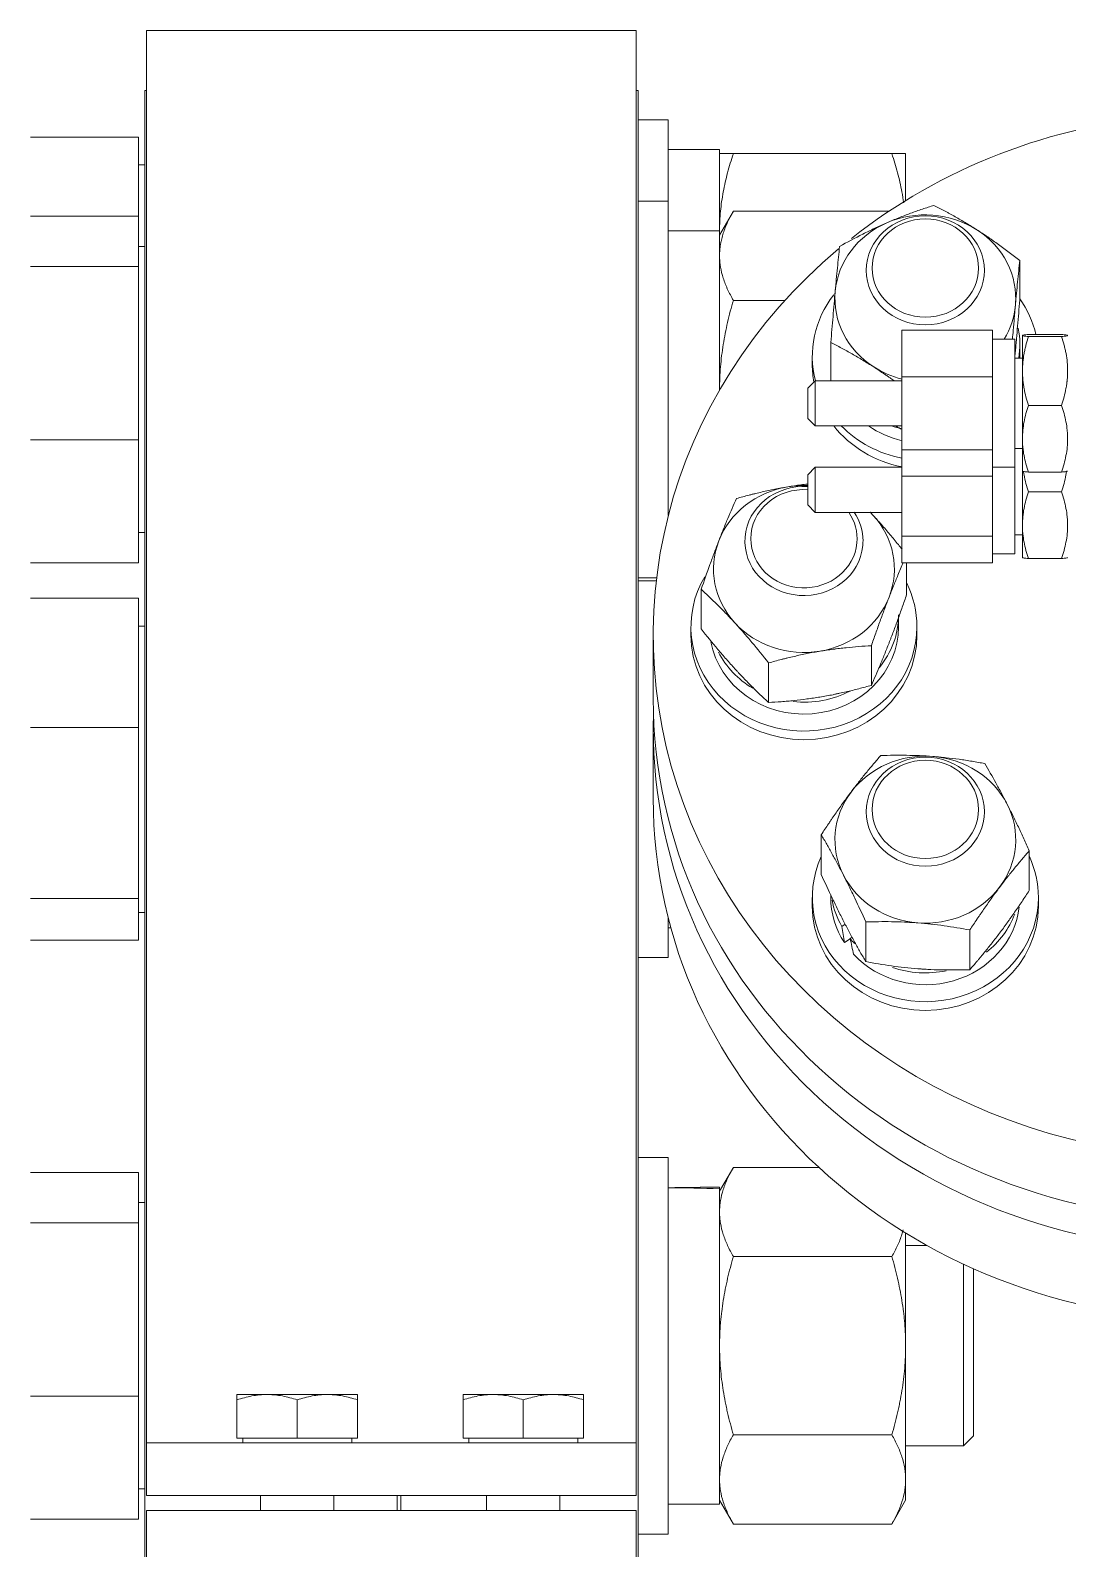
# Model space of a CAD drawing. Header units: millimetres. Extents: x 0 to 2970, y 0 to 2245.
# Drawn here: x 561.1 to 698.7, y 1632.1 to 1833.7 of the extents above; entities that cross this region are included whole.
import ezdxf

# ---------------------------------------------------------------- set-up
doc = ezdxf.new("R2010")
doc.units = ezdxf.units.MM
doc.layers.add('1', color=7, linetype='Continuous', true_color=0xffffff)

msp = doc.modelspace()

# ---------------------------------------------------------------- linework, layer by layer
at = {"layer": '1', "color": 7, "linetype": 'Continuous', "lineweight": 18}
for p, q in [((641.48, 1833.66), (576.48, 1833.66)), ((576.48, 1655.28), (576.48, 1833.66)), ((641.48, 1655.28), (641.48, 1833.66)), ((576.48, 1825.66), (576.23, 1825.66)), ((576.23, 1825.66), (576.23, 1464.93)), ((641.73, 1825.66), (641.48, 1825.66)), ((641.73, 1825.66), (641.73, 1464.93)), ((645.73, 1821.79), (641.73, 1821.79)), ((645.73, 1821.79), (645.73, 1810.98)), ((561.06, 1819.49), (575.43, 1819.49)), ((575.43, 1819.49), (575.43, 1808.99)), ((652.53, 1817.84), (645.73, 1817.84)), ((652.53, 1817.84), (652.53, 1807.04)), ((675.4, 1817.29), (654.36, 1817.29)), ((677.23, 1811.06), (677.23, 1817.29)), ((576.23, 1815.79), (575.43, 1815.79)), ((645.73, 1810.98), (641.73, 1810.98)), ((645.73, 1810.98), (645.73, 1773.48)), ((561.06, 1808.99), (575.43, 1808.99)), ((575.43, 1808.99), (575.43, 1802.29)), ((654.36, 1809.65), (652.53, 1806.48)), ((675.01, 1809.65), (654.36, 1809.65)), ((652.53, 1807.03), (645.73, 1807.03)), ((652.53, 1807.03), (652.53, 1785.91)), ((576.23, 1804.98), (575.43, 1804.98)), ((561.06, 1802.29), (575.43, 1802.29)), ((575.43, 1802.29), (575.43, 1779.28)), ((692.37, 1803.12), (692.37, 1797.86)), ((661.21, 1797.81), (654.36, 1797.81)), ((667.29, 1791.99), (667.29, 1790.42)), ((667.3, 1792.21), (667.3, 1787.15)), ((676.74, 1793.84), (676.74, 1787.67)), ((688.74, 1793.84), (676.74, 1793.84)), ((688.74, 1793.84), (688.74, 1790.76)), ((691.74, 1792.65), (688.74, 1792.65)), ((691.74, 1792.65), (691.74, 1775.65)), ((692.39, 1790.42), (692.39, 1791.99)), ((692.73, 1793.15), (692.73, 1788.44)), ((693.53, 1793.29), (697.92, 1793.29)), ((693.53, 1793.01), (697.92, 1793.01)), ((664.84, 1790.42), (664.84, 1789.28)), ((688.74, 1790.76), (688.74, 1787.67)), ((692.73, 1790.15), (691.74, 1790.15)), ((692.73, 1788.44), (692.73, 1779.44)), ((665.24, 1787.15), (664.24, 1786.15)), ((664.24, 1786.15), (664.24, 1783.66)), ((676.74, 1787.15), (665.24, 1787.15)), ((665.24, 1787.15), (665.24, 1783.41)), ((676.74, 1787.67), (676.74, 1777.97)), ((688.74, 1787.67), (676.74, 1787.67)), ((688.74, 1787.67), (688.74, 1782.82)), ((693.53, 1783.87), (697.92, 1783.87)), ((664.24, 1783.66), (664.24, 1782.15)), ((664.24, 1782.15), (665.24, 1781.15)), ((665.24, 1783.41), (665.24, 1781.15)), ((688.74, 1782.82), (688.74, 1777.97)), ((665.24, 1781.15), (676.74, 1781.15)), ((561.06, 1779.28), (575.43, 1779.28)), ((575.43, 1779.28), (575.43, 1762.97)), ((676.74, 1777.97), (676.74, 1774.46)), ((688.74, 1777.97), (676.74, 1777.97)), ((688.74, 1777.97), (688.74, 1776.21)), ((691.74, 1778.15), (692.73, 1778.15)), ((692.73, 1779.44), (692.73, 1775.15)), ((688.74, 1776.21), (688.74, 1774.46)), ((665.24, 1775.67), (664.24, 1774.67)), ((664.24, 1774.67), (664.24, 1772.18)), ((676.74, 1775.67), (665.24, 1775.67)), ((665.24, 1775.67), (665.24, 1771.93)), ((676.74, 1774.46), (676.74, 1766.49)), ((688.74, 1774.46), (676.74, 1774.46)), ((688.74, 1775.65), (691.74, 1775.65)), ((688.74, 1774.46), (688.74, 1771.34)), ((691.74, 1775.65), (691.74, 1764.17)), ((692.73, 1775.21), (692.73, 1767.96)), ((693.53, 1775.01), (697.92, 1775.01)), ((645.73, 1773.48), (645.73, 1769.24)), ((664.24, 1772.18), (664.24, 1770.67)), ((665.24, 1771.93), (665.24, 1769.67)), ((693.53, 1772.39), (697.92, 1772.39)), ((664.24, 1770.67), (665.24, 1769.67)), ((688.74, 1771.34), (688.74, 1766.49)), ((665.24, 1769.67), (676.74, 1769.67)), ((692.73, 1767.96), (692.73, 1763.67)), ((575.43, 1766.98), (576.23, 1766.98)), ((676.74, 1766.49), (676.74, 1762.98)), ((688.74, 1766.49), (676.74, 1766.49)), ((688.74, 1766.49), (688.74, 1764.73)), ((691.74, 1766.67), (692.73, 1766.67)), ((688.74, 1764.73), (688.74, 1762.98)), ((688.74, 1764.17), (691.74, 1764.17)), ((561.06, 1762.97), (575.43, 1762.97)), ((688.74, 1762.98), (676.74, 1762.98)), ((677.36, 1762.98), (677.36, 1758.75)), ((693.53, 1763.53), (697.92, 1763.53)), ((641.73, 1760.98), (644.18, 1760.98)), ((644.13, 1760.56), (641.73, 1760.56)), ((561.06, 1758.26), (575.43, 1758.26)), ((575.43, 1758.26), (575.43, 1741.11)), ((650.09, 1759.46), (650.09, 1754.2)), ((676.28, 1754.49), (676.28, 1755.67)), ((576.23, 1754.56), (575.43, 1754.56)), ((648.73, 1754.49), (648.73, 1753.35)), ((678.73, 1753.35), (678.73, 1754.49)), ((643.73, 1753.35), (643.73, 1744.93)), ((672.68, 1751.96), (672.68, 1746.7)), ((659.04, 1749.69), (659.04, 1744.43)), ((561.06, 1741.11), (575.43, 1741.11)), ((575.43, 1741.11), (575.43, 1718.41)), ((643.73, 1740.91), (643.73, 1731.72)), ((666.03, 1726.87), (666.03, 1721.61)), ((693.64, 1724.74), (693.64, 1719.48)), ((561.06, 1718.41), (575.43, 1718.41)), ((575.43, 1718.41), (575.43, 1712.86)), ((664.84, 1718.56), (664.84, 1717.41)), ((667.29, 1718.88), (667.29, 1718.56)), ((694.84, 1717.41), (694.84, 1718.56)), ((575.43, 1716.56), (576.23, 1716.56)), ((645.73, 1715.83), (645.73, 1713.91)), ((671.94, 1715.29), (671.94, 1710.03)), ((645.73, 1714.51), (646.08, 1714.51)), ((645.73, 1713.91), (645.73, 1710.56)), ((668.74, 1714.71), (669.19, 1715.01)), ((670.12, 1713.26), (669.87, 1713.09)), ((685.74, 1714.23), (685.74, 1708.96)), ((561.06, 1712.86), (575.43, 1712.86)), ((669.87, 1713.07), (669.1, 1712.56)), ((641.73, 1710.56), (645.73, 1710.56)), ((645.73, 1684.04), (641.73, 1684.04)), ((645.73, 1634.04), (645.73, 1684.04)), ((561.06, 1682.05), (575.43, 1682.05)), ((575.43, 1682.05), (575.43, 1675.36)), ((654.36, 1682.71), (652.53, 1679.54)), ((665.71, 1682.71), (654.36, 1682.71)), ((652.53, 1637.99), (652.53, 1680.09)), ((576.23, 1678.04), (575.43, 1678.04)), ((561.06, 1675.36), (575.43, 1675.36)), ((575.43, 1675.36), (575.43, 1652.34)), ((677.23, 1659.04), (677.23, 1674.01)), ((680.1, 1672.33), (677.23, 1672.33)), ((675.4, 1670.88), (654.36, 1670.88)), ((684.9, 1669.88), (684.9, 1645.75)), ((686.23, 1647.08), (686.23, 1669.28)), ((677.23, 1641.29), (677.23, 1659.04)), ((576.48, 1646.16), (576.48, 1655.28)), ((641.48, 1655.28), (641.48, 1646.16)), ((561.06, 1652.34), (575.43, 1652.34)), ((575.43, 1652.34), (575.43, 1636.03)), ((588.48, 1652.56), (592.48, 1652.56)), ((588.48, 1651.84), (588.48, 1646.76)), ((600.48, 1652.56), (592.48, 1652.56)), ((596.48, 1651.84), (596.48, 1646.76)), ((604.48, 1652.56), (600.48, 1652.56)), ((604.48, 1651.84), (604.48, 1646.76)), ((618.48, 1652.56), (622.48, 1652.56)), ((618.48, 1651.84), (618.48, 1646.76)), ((630.48, 1652.56), (622.48, 1652.56)), ((626.48, 1651.84), (626.48, 1646.76)), ((634.48, 1652.56), (630.48, 1652.56)), ((634.48, 1651.84), (634.48, 1646.76)), ((596.48, 1646.76), (588.48, 1646.76)), ((589.24, 1646.76), (589.24, 1646.16)), ((604.48, 1646.76), (596.48, 1646.76)), ((603.71, 1646.16), (603.71, 1646.76)), ((626.48, 1646.76), (618.48, 1646.76)), ((619.24, 1646.76), (619.24, 1646.16)), ((634.48, 1646.76), (626.48, 1646.76)), ((633.71, 1646.16), (633.71, 1646.76)), ((675.4, 1647.21), (654.36, 1647.21)), ((684.9, 1645.75), (686.23, 1647.08)), ((576.48, 1639.16), (576.48, 1646.16)), ((576.48, 1646.16), (641.48, 1646.16)), ((641.48, 1639.16), (641.48, 1646.16)), ((677.23, 1645.75), (684.9, 1645.75)), ((677.23, 1638.54), (677.23, 1641.29)), ((575.43, 1640.04), (576.23, 1640.04)), ((576.48, 1639.16), (641.48, 1639.16)), ((591.61, 1639.16), (591.61, 1637.16)), ((601.34, 1637.16), (601.34, 1639.16)), ((609.73, 1639.17), (609.73, 1637.16)), ((610.23, 1639.17), (610.23, 1637.16)), ((621.61, 1639.16), (621.61, 1637.16)), ((631.34, 1637.16), (631.34, 1639.16)), ((576.48, 1630.16), (576.48, 1637.16)), ((576.48, 1637.16), (641.48, 1637.16)), ((641.48, 1630.16), (641.48, 1637.16)), ((645.73, 1637.99), (652.53, 1637.99)), ((652.53, 1638.54), (654.36, 1635.37)), ((675.4, 1635.37), (677.23, 1638.54)), ((561.06, 1636.03), (575.43, 1636.03)), ((675.4, 1635.37), (654.36, 1635.37)), ((641.73, 1634.04), (645.73, 1634.04))]:
    msp.add_line(p, q, dxfattribs=at)
for centre, major_axis, ratio, start_param, end_param in [((718.73, 1753.35), (75, 0), 0.92388, 1.66043, 2.277556), ((679.84, 1798.08), (12, 0), 0.92388, 2.011206, 3.058404), ((679.84, 1798.08), (12, 0), 0.92388, 0.964009, 2.011206), ((679.84, 1798.08), (12, 0), 0.92388, 6.199996, 7.247194), ((718.73, 1753.35), (75, 0), 0.92388, 2.307991, 4.712389), ((679.84, 1790.42), (15, 0), 0.92388, 2.515813, 3.380046), ((679.84, 1798.08), (12, 0), 0.92388, 3.058404, 4.105601), ((679.84, 1790.42), (15, 0), 0.92388, 0.208117, 0.58069), ((679.84, 1798.08), (12, 0), 0.92388, 5.771725, 6.199996), ((679.84, 1791.99), (12.55, 0), 0.92388, 6.123604, 6.466243), ((679.84, 1791.99), (12.55, 0), 0.92388, 3.141639, 3.191817), ((679.84, 1790.42), (12.55, 0), 0.92388, 3.141648, 3.191828), ((679.84, 1790.42), (12.55, 0), 0.92388, 6.259663, 6.283176), ((679.84, 1789.28), (15, 0), 0.92388, 3.141677, 3.309949), ((679.84, 1798.08), (12, 0), 0.92388, 4.105601, 4.451798), ((679.84, 1789.28), (15, 0), 0.92388, 3.767934, 4.504736), ((679.84, 1790.42), (15, 0), 0.92388, 3.874552, 4.504736), ((679.84, 1790.42), (12.55, 0), 0.92388, 4.068489, 4.463522), ((679.84, 1791.99), (12.55, 0), 0.92388, 4.350004, 4.463548), ((663.73, 1762.15), (12, 0), 0.92388, 1.749407, 2.796604), ((663.73, 1765.87), (7.84, 0), 0.92388, 1.504807, 6.19766), ((663.73, 1766.17), (-7.06, 0), 0.92388, 4.639037, 6.283185), ((663.73, 1762.15), (12, 0), 0.92388, 1.527663, 1.749407), ((663.73, 1766.17), (-7.06, 0), 0.92388, 3.056067, 3.709322), ((663.73, 1765.87), (7.84, 0), 0.92388, 0, 0.553199), ((663.73, 1762.15), (12, 0), 0.92388, 0.702209, 0.745913), ((663.73, 1762.15), (12, 0), 0.92388, 5.938197, 6.985395), ((663.73, 1762.15), (12, 0), 0.92388, 2.796604, 3.843802), ((663.73, 1766.17), (-7.06, 0), 0.92388, 0, 3.056067), ((663.73, 1765.87), (7.84, 0), 0.92388, 6.19766, 6.283185), ((663.73, 1754.49), (15, 0), 0.92388, 2.641673, 6.283185), ((663.73, 1754.49), (15, 0), 0.92388, 0, 0.429698), ((663.73, 1762.15), (12, 0), 0.92388, 4.890999, 5.938197), ((663.73, 1756.06), (12.55, 0), 0.92388, 5.632396, 6.283172), ((663.73, 1754.49), (12.55, 0), 0.92388, 3.313996, 6.283097), ((663.73, 1762.15), (12, 0), 0.92388, 3.843802, 4.890999), ((663.73, 1753.35), (15, 0), 0.92388, 3.141677, 6.283172), ((663.73, 1756.06), (12.55, 0), 0.92388, 3.58306, 4.140172), ((663.73, 1756.06), (12.55, 0), 0.92388, 4.598649, 5.224192), ((718.73, 1744.93), (75, 0), 0.92388, 3.141593, 4.712389), ((718.73, 1740.91), (75, 0), 0.92388, 3.112631, 4.712389), ((718.73, 1740.91), (-75, 0), 0.92388, 6.254224, 7.853982), ((679.84, 1726.22), (12, 0), 0.92388, 1.487607, 2.534805), ((679.84, 1726.22), (12, 0), 0.92388, 0.44041, 1.487607), ((718.73, 1731.72), (75, 0), 0.92388, 3.141593, 4.712389), ((718.73, 1731.72), (75, 0), 0.92388, 3.141593, 4.712389), ((679.84, 1726.22), (12, 0), 0.92388, 2.534805, 3.582003), ((679.84, 1726.22), (12, 0), 0.92388, 5.676398, 6.723595), ((679.84, 1718.56), (15, 0), 0.92388, 2.740339, 6.283185), ((679.84, 1718.56), (15, 0), 0.92388, 0, 0.401227), ((679.84, 1726.22), (12, 0), 0.92388, 3.582003, 4.6292), ((679.84, 1726.22), (12, 0), 0.92388, 4.6292, 5.676398), ((679.84, 1717.41), (15, 0), 0.92388, 3.141677, 6.283172), ((679.84, 1718.56), (12.55, 0), 0.92388, 3.141551, 3.685975), ((679.84, 1720.13), (12.55, 0), 0.92388, 3.309063, 3.627999), ((679.84, 1718.56), (12.55, 0), 0.92388, 3.852032, 6.175012), ((679.84, 1720.13), (12.55, 0), 0.92388, 5.414344, 5.950907), ((679.84, 1716.3), (-5.92, 37.21), 0.297448, 1.566288, 1.624264), ((679.84, 1720.13), (12.55, 0), 0.92388, 3.794335, 3.866304), ((679.84, 1720.82), (-5.92, 37.21), 0.297448, 1.732624, 1.790321), ((679.84, 1720.13), (12.55, 0), 0.92388, 4.357467, 4.934649), ((655.52, 1659.04), (119.38, 0), 0.176327, 1.595844, 1.652894), ((635.94, 1659.04), (119.38, 0), 0.176327, 1.431378, 1.488698)]:
    msp.add_ellipse(centre, major_axis=major_axis, ratio=ratio, start_param=start_param, end_param=end_param, dxfattribs=at)
for centre, major_axis in [((679.84, 1801.8), (7.84, 0)), ((679.84, 1802.1), (-7.06, 0)), ((679.84, 1729.93), (7.84, 0)), ((679.84, 1730.23), (-7.06, 0))]:
    msp.add_ellipse(centre, major_axis=major_axis, ratio=0.92388, dxfattribs=at)
for points, knots in [([(652.53, 1817.29), (652.53, 1817.29), (652.54, 1817.29), (652.58, 1817.29), (652.61, 1817.29), (652.74, 1817.29), (652.86, 1817.29), (653.1, 1817.29), (653.23, 1817.29), (653.41, 1817.29), (653.49, 1817.29), (653.54, 1817.29), (653.57, 1817.29), (653.83, 1817.29), (654.08, 1817.29), (654.36, 1817.29)], [0, 0, 0, 0, 0.125, 0.125, 0.25, 0.25, 0.5, 0.5, 0.625, 0.6875, 0.71875, 0.71875, 0.75, 0.75, 1, 1, 1, 1]), ([(654.36, 1817.29), (654.08, 1816.45), (653.82, 1815.61), (653.37, 1813.92), (653.18, 1813.07), (652.86, 1811.36), (652.74, 1810.51), (652.61, 1809.21), (652.58, 1808.78), (652.54, 1807.91), (652.53, 1807.48), (652.53, 1807.04)], [0, 0, 0, 0, 0.25, 0.25, 0.5, 0.5, 0.75, 0.75, 0.875, 0.875, 1, 1, 1, 1]), ([(675.4, 1817.29), (675.67, 1817.29), (675.93, 1817.29), (676.18, 1817.29), (676.21, 1817.29), (676.27, 1817.29), (676.35, 1817.29), (676.52, 1817.29), (676.66, 1817.29), (676.9, 1817.29), (677.02, 1817.29), (677.14, 1817.29), (677.17, 1817.29), (677.22, 1817.29), (677.23, 1817.29), (677.23, 1817.29)], [0, 0, 0, 0, 0.250115, 0.250115, 0.281379, 0.281379, 0.312644, 0.375172, 0.50023, 0.50023, 0.750345, 0.750345, 0.875402, 0.875402, 1, 1, 1, 1]), ([(676.97, 1810.75), (676.9, 1811.24), (676.82, 1811.73), (676.57, 1813.08), (676.38, 1813.92), (675.93, 1815.61), (675.68, 1816.45), (675.4, 1817.29)], [0, 0, 0, 0, 0.22315, 0.22315, 0.611575, 0.611575, 1, 1, 1, 1]), ([(674.72, 1808.11), (674.85, 1808.16), (674.99, 1808.22), (675.19, 1808.31), (675.25, 1808.34), (675.39, 1808.39), (675.72, 1808.53), (676.05, 1808.67), (676.84, 1808.98), (677.37, 1809.18), (678.41, 1809.57), (678.93, 1809.75), (679.96, 1810.1), (680.48, 1810.26), (680.99, 1810.42)], [0, 0, 0, 0, 0.0625, 0.0625, 0.09375, 0.09375, 0.125, 0.25, 0.25, 0.5, 0.5, 0.75, 0.75, 1, 1, 1, 1]), ([(680.99, 1810.42), (681.45, 1810.19), (681.92, 1809.95), (682.51, 1809.63), (682.63, 1809.57), (682.86, 1809.44), (683.22, 1809.25), (683.57, 1809.05), (684.29, 1808.65), (684.76, 1808.37), (685.72, 1807.79), (686.2, 1807.49), (686.68, 1807.19)], [0, 0, 0, 0, 0.25, 0.25, 0.3125, 0.3125, 0.375, 0.5, 0.5, 0.75, 0.75, 1, 1, 1, 1]), ([(652.53, 1803.73), (652.53, 1803.98), (652.55, 1804.48), (652.61, 1804.99), (652.66, 1805.3), (652.68, 1805.36), (652.7, 1805.49), (652.74, 1805.68), (652.84, 1806.12), (652.94, 1806.49), (653.19, 1807.23), (653.38, 1807.72), (653.83, 1808.69), (654.08, 1809.17), (654.36, 1809.65)], [0, 0, 0, 0, 0.125, 0.25, 0.25, 0.28125, 0.28125, 0.3125, 0.375, 0.5, 0.5, 0.75, 0.75, 1, 1, 1, 1]), ([(668.45, 1804.97), (669.48, 1805.54), (670.51, 1806.09), (672.08, 1806.88), (672.6, 1807.14), (673.66, 1807.63), (674.19, 1807.87), (674.72, 1808.11)], [0, 0, 0, 0, 0.5, 0.5, 0.75, 0.75, 1, 1, 1, 1]), ([(686.68, 1807.19), (687.16, 1806.88), (687.64, 1806.56), (688.19, 1806.19), (688.25, 1806.15), (688.37, 1806.06), (688.55, 1805.94), (688.97, 1805.65), (689.33, 1805.39), (690.04, 1804.88), (690.51, 1804.53), (691.45, 1803.84), (691.91, 1803.48), (692.37, 1803.12)], [0, 0, 0, 0, 0.25, 0.25, 0.28125, 0.28125, 0.3125, 0.375, 0.5, 0.5, 0.75, 0.75, 1, 1, 1, 1]), ([(667.88, 1799), (667.89, 1799.13), (667.9, 1799.27), (667.92, 1799.47), (667.93, 1799.54), (667.94, 1799.67), (667.97, 1800.01), (668, 1800.33), (668.07, 1801.11), (668.12, 1801.62), (668.22, 1802.61), (668.26, 1803.09), (668.36, 1804.04), (668.41, 1804.51), (668.45, 1804.97)], [0, 0, 0, 0, 0.0625, 0.0625, 0.09375, 0.09375, 0.125, 0.25, 0.25, 0.5, 0.5, 0.75, 0.75, 1, 1, 1, 1]), ([(652.53, 1803.73), (652.53, 1803.48), (652.54, 1803.23), (652.58, 1802.73), (652.61, 1802.49), (652.74, 1801.74), (652.86, 1801.24), (653.1, 1800.5), (653.23, 1800.13), (653.41, 1799.7), (653.49, 1799.52), (653.54, 1799.4), (653.57, 1799.33), (653.83, 1798.78), (654.08, 1798.3), (654.36, 1797.81)], [0, 0, 0, 0, 0.125, 0.125, 0.25, 0.25, 0.5, 0.5, 0.625, 0.6875, 0.71875, 0.71875, 0.75, 0.75, 1, 1, 1, 1]), ([(692.37, 1803.12), (692.28, 1802.21), (692.18, 1801.26), (692.04, 1799.77), (691.99, 1799.27), (691.89, 1798.23), (691.84, 1797.7), (691.79, 1797.16)], [0, 0, 0, 0, 0.5, 0.5, 0.75, 0.75, 1, 1, 1, 1]), ([(667.3, 1792.21), (667.4, 1793.38), (667.49, 1794.53), (667.64, 1796.23), (667.68, 1796.79), (667.78, 1797.91), (667.83, 1798.46), (667.88, 1799)], [0, 0, 0, 0, 0.5, 0.5, 0.75, 0.75, 1, 1, 1, 1]), ([(654.36, 1797.81), (654.08, 1796.85), (653.82, 1795.87), (653.37, 1793.92), (653.18, 1792.94), (652.86, 1790.97), (652.74, 1789.98), (652.61, 1788.49), (652.58, 1787.99), (652.54, 1786.99), (652.53, 1786.48), (652.53, 1785.98)], [0, 0, 0, 0, 0.25, 0.25, 0.5, 0.5, 0.75, 0.75, 0.875, 0.875, 1, 1, 1, 1]), ([(691.79, 1797.16), (691.78, 1797.02), (691.77, 1796.88), (691.75, 1796.68), (691.75, 1796.61), (691.73, 1796.47), (691.7, 1796.13), (691.67, 1795.78), (691.6, 1794.95), (691.55, 1794.39), (691.47, 1793.43), (691.44, 1793.05), (691.41, 1792.66)], [0, 0, 0, 0, 0.093323, 0.093323, 0.139984, 0.139984, 0.186646, 0.373291, 0.373291, 0.746582, 0.746582, 1, 1, 1, 1]), ([(691.79, 1791.07), (691.81, 1791.21), (691.82, 1791.34), (691.84, 1791.55), (691.84, 1791.62), (691.86, 1791.75), (691.89, 1792.1), (691.92, 1792.44), (691.99, 1793.28), (692.04, 1793.84), (692.13, 1794.98), (692.18, 1795.55), (692.28, 1796.7), (692.32, 1797.28), (692.37, 1797.86)], [0, 0, 0, 0, 0.0625, 0.0625, 0.09375, 0.09375, 0.125, 0.25, 0.25, 0.5, 0.5, 0.75, 0.75, 1, 1, 1, 1]), ([(672.99, 1788.97), (672.51, 1789.28), (672.03, 1789.58), (671.08, 1790.15), (670.6, 1790.43), (669.89, 1790.83), (669.53, 1791.03), (669.18, 1791.23), (668.94, 1791.35), (668.82, 1791.42), (668.23, 1791.73), (667.77, 1791.98), (667.3, 1792.21)], [0, 0, 0, 0, 0.25, 0.25, 0.5, 0.5, 0.625, 0.6875, 0.6875, 0.75, 0.75, 1, 1, 1, 1]), ([(693.53, 1793.29), (693.29, 1793.27), (693.08, 1793.24), (692.87, 1793.21), (692.82, 1793.2), (692.75, 1793.17), (692.73, 1793.16), (692.73, 1793.15)], [0, 0, 0, 0, 0.5, 0.5, 0.75, 0.75, 1, 1, 1, 1]), ([(692.73, 1793.15), (692.73, 1793.15), (692.73, 1793.14), (692.73, 1793.14), (692.73, 1793.14), (692.74, 1793.13), (692.75, 1793.13), (692.76, 1793.12), (692.82, 1793.1), (692.87, 1793.09), (693.08, 1793.05), (693.29, 1793.03), (693.53, 1793.01)], [0, 0, 0, 0, 0.0625, 0.0625, 0.09375, 0.09375, 0.125, 0.25, 0.25, 0.5, 0.5, 1, 1, 1, 1]), ([(693.53, 1793.01), (693.41, 1792.64), (693.3, 1792.26), (693.17, 1791.79), (693.15, 1791.69), (693.1, 1791.5), (693.04, 1791.22), (692.98, 1790.93), (692.87, 1790.36), (692.82, 1789.98), (692.75, 1789.21), (692.73, 1788.83), (692.73, 1788.44)], [0, 0, 0, 0, 0.25, 0.25, 0.3125, 0.3125, 0.375, 0.5, 0.5, 0.75, 0.75, 1, 1, 1, 1]), ([(698.73, 1793.15), (698.73, 1793.15), (698.73, 1793.15), (698.72, 1793.16), (698.72, 1793.16), (698.72, 1793.16), (698.71, 1793.17), (698.69, 1793.18), (698.63, 1793.2), (698.58, 1793.21), (698.37, 1793.24), (698.17, 1793.27), (697.92, 1793.29)], [0, 0, 0, 0, 0.0625, 0.0625, 0.09375, 0.09375, 0.125, 0.25, 0.25, 0.5, 0.5, 1, 1, 1, 1]), ([(697.92, 1793.01), (698.17, 1793.03), (698.37, 1793.05), (698.58, 1793.09), (698.64, 1793.1), (698.71, 1793.12), (698.73, 1793.14), (698.73, 1793.15)], [0, 0, 0, 0, 0.5, 0.5, 0.75, 0.75, 1, 1, 1, 1]), ([(698.73, 1788.44), (698.73, 1788.83), (698.71, 1789.21), (698.64, 1789.98), (698.58, 1790.36), (698.48, 1790.93), (698.42, 1791.22), (698.35, 1791.5), (698.31, 1791.69), (698.28, 1791.79), (698.16, 1792.26), (698.05, 1792.64), (697.92, 1793.01)], [0, 0, 0, 0, 0.25, 0.25, 0.5, 0.5, 0.625, 0.6875, 0.6875, 0.75, 0.75, 1, 1, 1, 1]), ([(672.99, 1788.97), (673.47, 1788.66), (673.96, 1788.34), (674.5, 1787.97), (674.56, 1787.93), (674.68, 1787.85), (674.87, 1787.72), (675.2, 1787.49), (675.48, 1787.29), (675.64, 1787.18)], [0, 0, 0, 0, 0.546859, 0.546859, 0.615216, 0.615216, 0.683574, 0.820288, 1, 1, 1, 1]), ([(692.73, 1788.44), (692.73, 1788.05), (692.75, 1787.67), (692.79, 1787.23), (692.79, 1787.18), (692.8, 1787.08), (692.82, 1786.94), (692.86, 1786.6), (692.91, 1786.31), (693.02, 1785.74), (693.1, 1785.36), (693.3, 1784.61), (693.41, 1784.24), (693.53, 1783.87)], [0, 0, 0, 0, 0.25, 0.25, 0.28125, 0.28125, 0.3125, 0.375, 0.5, 0.5, 0.75, 0.75, 1, 1, 1, 1]), ([(698.73, 1788.44), (698.73, 1788.05), (698.71, 1787.67), (698.67, 1787.23), (698.66, 1787.18), (698.65, 1787.08), (698.64, 1786.94), (698.59, 1786.6), (698.54, 1786.31), (698.44, 1785.74), (698.35, 1785.36), (698.16, 1784.61), (698.04, 1784.24), (697.92, 1783.87)], [0, 0, 0, 0, 0.25, 0.25, 0.28125, 0.28125, 0.3125, 0.375, 0.5, 0.5, 0.75, 0.75, 1, 1, 1, 1]), ([(693.53, 1783.87), (693.29, 1783.15), (693.08, 1782.42), (692.87, 1781.31), (692.82, 1780.94), (692.75, 1780.2), (692.73, 1779.82), (692.73, 1779.44)], [0, 0, 0, 0, 0.5, 0.5, 0.75, 0.75, 1, 1, 1, 1]), ([(698.73, 1779.44), (698.73, 1779.54), (698.73, 1779.63), (698.72, 1779.77), (698.72, 1779.82), (698.72, 1779.91), (698.71, 1780.15), (698.69, 1780.38), (698.63, 1780.94), (698.58, 1781.31), (698.37, 1782.42), (698.17, 1783.15), (697.92, 1783.87)], [0, 0, 0, 0, 0.0625, 0.0625, 0.09375, 0.09375, 0.125, 0.25, 0.25, 0.5, 0.5, 1, 1, 1, 1]), ([(692.73, 1779.44), (692.73, 1779.35), (692.73, 1779.25), (692.73, 1779.11), (692.73, 1779.07), (692.74, 1778.97), (692.75, 1778.74), (692.76, 1778.5), (692.82, 1777.94), (692.87, 1777.57), (693.08, 1776.47), (693.29, 1775.74), (693.53, 1775.01)], [0, 0, 0, 0, 0.0625, 0.0625, 0.09375, 0.09375, 0.125, 0.25, 0.25, 0.5, 0.5, 1, 1, 1, 1]), ([(697.92, 1775.01), (698.17, 1775.74), (698.37, 1776.47), (698.58, 1777.57), (698.64, 1777.95), (698.71, 1778.69), (698.73, 1779.07), (698.73, 1779.44)], [0, 0, 0, 0, 0.5, 0.5, 0.75, 0.75, 1, 1, 1, 1]), ([(693.53, 1775.01), (693.29, 1775.04), (693.08, 1775.06), (692.87, 1775.1), (692.82, 1775.11), (692.75, 1775.13), (692.73, 1775.14), (692.73, 1775.15)], [0, 0, 0, 0, 0.5, 0.5, 0.75, 0.75, 1, 1, 1, 1]), ([(692.87, 1775.08), (692.89, 1774.93), (692.92, 1774.79), (693.02, 1774.26), (693.1, 1773.88), (693.3, 1773.13), (693.41, 1772.76), (693.53, 1772.39)], [0, 0, 0, 0, 0.161074, 0.161074, 0.580537, 0.580537, 1, 1, 1, 1]), ([(698.6, 1775.2), (698.57, 1775.01), (698.54, 1774.83), (698.44, 1774.26), (698.35, 1773.88), (698.16, 1773.13), (698.04, 1772.76), (697.92, 1772.39)], [0, 0, 0, 0, 0.19598, 0.19598, 0.59799, 0.59799, 1, 1, 1, 1]), ([(698.73, 1775.15), (698.73, 1775.15), (698.73, 1775.15), (698.72, 1775.14), (698.72, 1775.14), (698.72, 1775.14), (698.71, 1775.13), (698.69, 1775.12), (698.63, 1775.11), (698.58, 1775.1), (698.37, 1775.06), (698.17, 1775.04), (697.92, 1775.01)], [0, 0, 0, 0, 0.0625, 0.0625, 0.09375, 0.09375, 0.125, 0.25, 0.25, 0.5, 0.5, 1, 1, 1, 1]), ([(654.78, 1771.51), (655.33, 1771.66), (655.89, 1771.82), (656.6, 1772), (656.74, 1772.03), (657.02, 1772.1), (657.45, 1772.21), (657.88, 1772.31), (658.73, 1772.51), (659.3, 1772.63), (660.45, 1772.86), (661.02, 1772.96), (661.6, 1773.06)], [0, 0, 0, 0, 0.25, 0.25, 0.3125, 0.3125, 0.375, 0.5, 0.5, 0.75, 0.75, 1, 1, 1, 1]), ([(661.6, 1773.06), (662.17, 1773.15), (662.75, 1773.24), (663.4, 1773.33), (663.48, 1773.34), (663.62, 1773.36), (663.84, 1773.38), (664.07, 1773.41), (664.23, 1773.43), (664.25, 1773.43)], [0, 0, 0, 0, 0.652475, 0.652475, 0.734035, 0.734035, 0.815594, 0.978713, 1, 1, 1, 1]), ([(693.53, 1772.39), (693.29, 1771.67), (693.08, 1770.94), (692.87, 1769.83), (692.82, 1769.46), (692.75, 1768.71), (692.73, 1768.34), (692.73, 1767.96)], [0, 0, 0, 0, 0.5, 0.5, 0.75, 0.75, 1, 1, 1, 1]), ([(698.73, 1767.96), (698.73, 1768.06), (698.73, 1768.15), (698.72, 1768.29), (698.72, 1768.34), (698.72, 1768.43), (698.71, 1768.67), (698.69, 1768.9), (698.63, 1769.46), (698.58, 1769.83), (698.37, 1770.94), (698.17, 1771.67), (697.92, 1772.39)], [0, 0, 0, 0, 0.0625, 0.0625, 0.09375, 0.09375, 0.125, 0.25, 0.25, 0.5, 0.5, 1, 1, 1, 1]), ([(652.43, 1765.9), (652.48, 1766.02), (652.53, 1766.15), (652.61, 1766.34), (652.63, 1766.41), (652.68, 1766.53), (652.81, 1766.85), (652.93, 1767.16), (653.23, 1767.89), (653.42, 1768.37), (653.81, 1769.3), (654.01, 1769.75), (654.39, 1770.64), (654.59, 1771.08), (654.78, 1771.51)], [0, 0, 0, 0, 0.0625, 0.0625, 0.09375, 0.09375, 0.125, 0.25, 0.25, 0.5, 0.5, 0.75, 0.75, 1, 1, 1, 1]), ([(672.89, 1769.31), (672.98, 1769.2), (673.08, 1769.1), (673.22, 1768.94), (673.27, 1768.89), (673.36, 1768.78), (673.6, 1768.52), (673.84, 1768.25), (674.4, 1767.61), (674.78, 1767.17), (675.52, 1766.28), (675.89, 1765.84), (676.43, 1765.18), (676.59, 1764.98), (676.75, 1764.78)], [0, 0, 0, 0, 0.072632, 0.072632, 0.108948, 0.108948, 0.145264, 0.290529, 0.290529, 0.581058, 0.581058, 0.871586, 0.871586, 1, 1, 1, 1]), ([(692.73, 1767.96), (692.73, 1767.87), (692.73, 1767.77), (692.73, 1767.63), (692.73, 1767.59), (692.74, 1767.49), (692.75, 1767.26), (692.76, 1767.02), (692.82, 1766.46), (692.87, 1766.09), (693.08, 1764.99), (693.29, 1764.26), (693.53, 1763.53)], [0, 0, 0, 0, 0.0625, 0.0625, 0.09375, 0.09375, 0.125, 0.25, 0.25, 0.5, 0.5, 1, 1, 1, 1]), ([(697.92, 1763.53), (698.17, 1764.26), (698.37, 1764.99), (698.58, 1766.09), (698.64, 1766.46), (698.71, 1767.21), (698.73, 1767.59), (698.73, 1767.96)], [0, 0, 0, 0, 0.5, 0.5, 0.75, 0.75, 1, 1, 1, 1]), ([(650.09, 1759.46), (650.47, 1760.57), (650.86, 1761.67), (651.45, 1763.28), (651.64, 1763.81), (652.04, 1764.86), (652.23, 1765.38), (652.43, 1765.9)], [0, 0, 0, 0, 0.5, 0.5, 0.75, 0.75, 1, 1, 1, 1]), ([(693.53, 1763.53), (693.29, 1763.56), (693.08, 1763.58), (692.87, 1763.61), (692.82, 1763.63), (692.75, 1763.65), (692.73, 1763.66), (692.73, 1763.67)], [0, 0, 0, 0, 0.5, 0.5, 0.75, 0.75, 1, 1, 1, 1]), ([(698.73, 1763.67), (698.73, 1763.67), (698.73, 1763.67), (698.72, 1763.66), (698.72, 1763.66), (698.72, 1763.66), (698.71, 1763.65), (698.69, 1763.64), (698.63, 1763.63), (698.58, 1763.61), (698.37, 1763.58), (698.17, 1763.56), (697.92, 1763.53)], [0, 0, 0, 0, 0.0625, 0.0625, 0.09375, 0.09375, 0.125, 0.25, 0.25, 0.5, 0.5, 1, 1, 1, 1]), ([(676.92, 1763.01), (676.68, 1762.46), (676.44, 1761.9), (676.01, 1760.86), (675.81, 1760.39), (675.42, 1759.41), (675.22, 1758.91), (675.02, 1758.4)], [0, 0, 0, 0, 0.381021, 0.381021, 0.69051, 0.69051, 1, 1, 1, 1]), ([(654.57, 1754.99), (654.47, 1755.09), (654.38, 1755.19), (654.23, 1755.35), (654.19, 1755.4), (654.09, 1755.5), (653.85, 1755.75), (653.62, 1756), (653.05, 1756.59), (652.68, 1756.98), (651.93, 1757.72), (651.56, 1758.08), (650.82, 1758.78), (650.46, 1759.13), (650.09, 1759.46)], [0, 0, 0, 0, 0.0625, 0.0625, 0.09375, 0.09375, 0.125, 0.25, 0.25, 0.5, 0.5, 0.75, 0.75, 1, 1, 1, 1]), ([(675.02, 1758.4), (674.97, 1758.27), (674.92, 1758.14), (674.85, 1757.95), (674.82, 1757.88), (674.77, 1757.75), (674.65, 1757.43), (674.52, 1757.1), (674.23, 1756.31), (674.03, 1755.78), (673.64, 1754.7), (673.45, 1754.16), (673.06, 1753.07), (672.87, 1752.52), (672.68, 1751.96)], [0, 0, 0, 0, 0.0625, 0.0625, 0.09375, 0.09375, 0.125, 0.25, 0.25, 0.5, 0.5, 0.75, 0.75, 1, 1, 1, 1]), ([(675.02, 1752.31), (675.07, 1752.44), (675.12, 1752.57), (675.19, 1752.76), (675.22, 1752.83), (675.27, 1752.96), (675.39, 1753.28), (675.52, 1753.61), (675.81, 1754.4), (676.01, 1754.93), (676.4, 1756.01), (676.59, 1756.55), (676.98, 1757.64), (677.17, 1758.19), (677.36, 1758.75)], [0, 0, 0, 0, 0.0625, 0.0625, 0.09375, 0.09375, 0.125, 0.25, 0.25, 0.5, 0.5, 0.75, 0.75, 1, 1, 1, 1]), ([(650.09, 1754.2), (650.82, 1753.27), (651.56, 1752.37), (652.68, 1751.04), (653.05, 1750.6), (653.81, 1749.74), (654.19, 1749.32), (654.57, 1748.9)], [0, 0, 0, 0, 0.5, 0.5, 0.75, 0.75, 1, 1, 1, 1]), ([(659.04, 1749.69), (658.31, 1750.61), (657.57, 1751.52), (656.45, 1752.85), (656.08, 1753.29), (655.33, 1754.15), (654.95, 1754.57), (654.57, 1754.99)], [0, 0, 0, 0, 0.5, 0.5, 0.75, 0.75, 1, 1, 1, 1]), ([(665.86, 1751.24), (666.44, 1751.33), (667.01, 1751.42), (667.67, 1751.51), (667.74, 1751.52), (667.88, 1751.54), (668.1, 1751.56), (668.61, 1751.63), (669.03, 1751.67), (669.89, 1751.76), (670.45, 1751.81), (671.57, 1751.9), (672.13, 1751.93), (672.68, 1751.96)], [0, 0, 0, 0, 0.25, 0.25, 0.28125, 0.28125, 0.3125, 0.375, 0.5, 0.5, 0.75, 0.75, 1, 1, 1, 1]), ([(672.68, 1746.7), (673.06, 1747.56), (673.45, 1748.45), (674.03, 1749.85), (674.23, 1750.32), (674.62, 1751.3), (674.82, 1751.8), (675.02, 1752.31)], [0, 0, 0, 0, 0.5, 0.5, 0.75, 0.75, 1, 1, 1, 1]), ([(665.86, 1751.24), (665.28, 1751.14), (664.71, 1751.04), (663.56, 1750.81), (662.99, 1750.68), (662.14, 1750.49), (661.71, 1750.39), (661.29, 1750.28), (661, 1750.21), (660.86, 1750.18), (660.16, 1749.99), (659.6, 1749.84), (659.04, 1749.69)], [0, 0, 0, 0, 0.25, 0.25, 0.5, 0.5, 0.625, 0.6875, 0.6875, 0.75, 0.75, 1, 1, 1, 1]), ([(654.57, 1748.9), (654.66, 1748.8), (654.76, 1748.69), (654.9, 1748.54), (654.95, 1748.49), (655.04, 1748.39), (655.28, 1748.13), (655.52, 1747.88), (656.08, 1747.29), (656.46, 1746.91), (657.2, 1746.17), (657.57, 1745.81), (658.31, 1745.1), (658.68, 1744.76), (659.04, 1744.43)], [0, 0, 0, 0, 0.0625, 0.0625, 0.09375, 0.09375, 0.125, 0.25, 0.25, 0.5, 0.5, 0.75, 0.75, 1, 1, 1, 1]), ([(665.86, 1745.15), (666.44, 1745.25), (667.01, 1745.35), (667.67, 1745.48), (667.74, 1745.5), (667.88, 1745.53), (668.1, 1745.57), (668.61, 1745.68), (669.03, 1745.78), (669.89, 1745.97), (670.45, 1746.11), (671.57, 1746.4), (672.13, 1746.55), (672.68, 1746.7)], [0, 0, 0, 0, 0.25, 0.25, 0.28125, 0.28125, 0.3125, 0.375, 0.5, 0.5, 0.75, 0.75, 1, 1, 1, 1]), ([(659.04, 1744.43), (659.6, 1744.46), (660.16, 1744.49), (660.86, 1744.55), (661, 1744.56), (661.29, 1744.58), (661.71, 1744.62), (662.14, 1744.66), (662.99, 1744.75), (663.56, 1744.82), (664.71, 1744.97), (665.28, 1745.06), (665.86, 1745.15)], [0, 0, 0, 0, 0.25, 0.25, 0.3125, 0.3125, 0.375, 0.5, 0.5, 0.75, 0.75, 1, 1, 1, 1]), ([(673.93, 1737.39), (675.06, 1737.42), (676.2, 1737.44), (677.92, 1737.41), (678.5, 1737.4), (679.66, 1737.35), (680.25, 1737.31), (680.83, 1737.26)], [0, 0, 0, 0, 0.5, 0.5, 0.75, 0.75, 1, 1, 1, 1]), ([(669.98, 1732.54), (670.31, 1732.98), (670.65, 1733.42), (671.03, 1733.9), (671.07, 1733.95), (671.15, 1734.06), (671.28, 1734.22), (671.57, 1734.59), (671.82, 1734.89), (672.31, 1735.5), (672.64, 1735.89), (673.29, 1736.65), (673.61, 1737.02), (673.93, 1737.39)], [0, 0, 0, 0, 0.25, 0.25, 0.28125, 0.28125, 0.3125, 0.375, 0.5, 0.5, 0.75, 0.75, 1, 1, 1, 1]), ([(680.83, 1737.26), (680.98, 1737.25), (681.13, 1737.24), (681.35, 1737.22), (681.42, 1737.22), (681.57, 1737.2), (681.93, 1737.17), (682.3, 1737.13), (683.17, 1737.04), (683.75, 1736.97), (684.9, 1736.81), (685.47, 1736.72), (686.61, 1736.53), (687.17, 1736.43), (687.74, 1736.32)], [0, 0, 0, 0, 0.0625, 0.0625, 0.09375, 0.09375, 0.125, 0.25, 0.25, 0.5, 0.5, 0.75, 0.75, 1, 1, 1, 1]), ([(687.74, 1736.32), (688.22, 1735.5), (688.71, 1734.65), (689.45, 1733.31), (689.69, 1732.85), (690.19, 1731.92), (690.44, 1731.44), (690.69, 1730.94)], [0, 0, 0, 0, 0.5, 0.5, 0.75, 0.75, 1, 1, 1, 1]), ([(666.03, 1726.87), (666.35, 1727.36), (666.67, 1727.85), (667.08, 1728.46), (667.17, 1728.58), (667.33, 1728.82), (667.58, 1729.18), (667.82, 1729.54), (668.32, 1730.25), (668.65, 1730.72), (669.31, 1731.64), (669.64, 1732.09), (669.98, 1732.54)], [0, 0, 0, 0, 0.25, 0.25, 0.3125, 0.3125, 0.375, 0.5, 0.5, 0.75, 0.75, 1, 1, 1, 1]), ([(690.69, 1730.94), (690.75, 1730.82), (690.82, 1730.7), (690.91, 1730.51), (690.94, 1730.45), (691.01, 1730.32), (691.16, 1730.01), (691.32, 1729.69), (691.69, 1728.93), (691.94, 1728.42), (692.43, 1727.39), (692.68, 1726.86), (693.16, 1725.81), (693.4, 1725.28), (693.64, 1724.74)], [0, 0, 0, 0, 0.0625, 0.0625, 0.09375, 0.09375, 0.125, 0.25, 0.25, 0.5, 0.5, 0.75, 0.75, 1, 1, 1, 1]), ([(668.98, 1721.49), (668.92, 1721.61), (668.86, 1721.74), (668.76, 1721.92), (668.73, 1721.98), (668.67, 1722.1), (668.51, 1722.4), (668.35, 1722.7), (667.98, 1723.4), (667.73, 1723.86), (667.24, 1724.75), (667, 1725.19), (666.51, 1726.04), (666.27, 1726.46), (666.03, 1726.87)], [0, 0, 0, 0, 0.0625, 0.0625, 0.09375, 0.09375, 0.125, 0.25, 0.25, 0.5, 0.5, 0.75, 0.75, 1, 1, 1, 1]), ([(689.69, 1719.89), (690.03, 1720.34), (690.36, 1720.78), (690.74, 1721.26), (690.78, 1721.31), (690.87, 1721.42), (690.99, 1721.58), (691.29, 1721.94), (691.53, 1722.25), (692.03, 1722.85), (692.36, 1723.25), (693, 1724.01), (693.33, 1724.38), (693.64, 1724.74)], [0, 0, 0, 0, 0.25, 0.25, 0.28125, 0.28125, 0.3125, 0.375, 0.5, 0.5, 0.75, 0.75, 1, 1, 1, 1]), ([(666.03, 1721.61), (666.51, 1720.53), (667, 1719.48), (667.74, 1717.92), (667.98, 1717.41), (668.48, 1716.4), (668.73, 1715.9), (668.98, 1715.41)], [0, 0, 0, 0, 0.5, 0.5, 0.75, 0.75, 1, 1, 1, 1]), ([(671.94, 1715.29), (671.45, 1716.36), (670.97, 1717.42), (670.23, 1718.97), (669.98, 1719.49), (669.48, 1720.5), (669.23, 1721), (668.98, 1721.49)], [0, 0, 0, 0, 0.5, 0.5, 0.75, 0.75, 1, 1, 1, 1]), ([(689.69, 1719.89), (689.36, 1719.45), (689.03, 1719), (688.36, 1718.08), (688.03, 1717.61), (687.54, 1716.9), (687.29, 1716.54), (687.05, 1716.18), (686.88, 1715.94), (686.8, 1715.81), (686.39, 1715.2), (686.06, 1714.72), (685.74, 1714.23)], [0, 0, 0, 0, 0.25, 0.25, 0.5, 0.5, 0.625, 0.6875, 0.6875, 0.75, 0.75, 1, 1, 1, 1]), ([(689.69, 1713.81), (690.03, 1714.25), (690.36, 1714.71), (690.74, 1715.23), (690.78, 1715.29), (690.87, 1715.41), (690.99, 1715.59), (691.29, 1716), (691.53, 1716.35), (692.03, 1717.06), (692.36, 1717.54), (693, 1718.51), (693.33, 1718.99), (693.64, 1719.48)], [0, 0, 0, 0, 0.25, 0.25, 0.28125, 0.28125, 0.3125, 0.375, 0.5, 0.5, 0.75, 0.75, 1, 1, 1, 1]), ([(668.98, 1715.41), (669.04, 1715.28), (669.11, 1715.16), (669.2, 1714.98), (669.23, 1714.92), (669.3, 1714.8), (669.45, 1714.49), (669.61, 1714.2), (669.98, 1713.49), (670.23, 1713.03), (670.72, 1712.14), (670.97, 1711.71), (671.45, 1710.85), (671.69, 1710.44), (671.94, 1710.03)], [0, 0, 0, 0, 0.0625, 0.0625, 0.09375, 0.09375, 0.125, 0.25, 0.25, 0.5, 0.5, 0.75, 0.75, 1, 1, 1, 1]), ([(678.84, 1715.17), (678.69, 1715.18), (678.55, 1715.19), (678.33, 1715.21), (678.25, 1715.21), (678.11, 1715.22), (677.74, 1715.24), (677.37, 1715.26), (676.5, 1715.3), (675.92, 1715.32), (674.77, 1715.34), (674.2, 1715.34), (673.06, 1715.32), (672.5, 1715.31), (671.94, 1715.29)], [0, 0, 0, 0, 0.0625, 0.0625, 0.09375, 0.09375, 0.125, 0.25, 0.25, 0.5, 0.5, 0.75, 0.75, 1, 1, 1, 1]), ([(685.74, 1714.23), (684.61, 1714.44), (683.48, 1714.63), (681.75, 1714.87), (681.17, 1714.94), (680.01, 1715.07), (679.43, 1715.12), (678.84, 1715.17)], [0, 0, 0, 0, 0.5, 0.5, 0.75, 0.75, 1, 1, 1, 1]), ([(685.74, 1708.96), (686.06, 1709.33), (686.39, 1709.7), (686.8, 1710.18), (686.88, 1710.28), (687.05, 1710.48), (687.29, 1710.77), (687.54, 1711.07), (688.03, 1711.67), (688.36, 1712.09), (689.03, 1712.93), (689.36, 1713.37), (689.69, 1713.81)], [0, 0, 0, 0, 0.25, 0.25, 0.3125, 0.3125, 0.375, 0.5, 0.5, 0.75, 0.75, 1, 1, 1, 1]), ([(671.94, 1710.03), (673.06, 1709.81), (674.2, 1709.62), (675.93, 1709.38), (676.5, 1709.31), (677.67, 1709.18), (678.25, 1709.13), (678.84, 1709.08)], [0, 0, 0, 0, 0.5, 0.5, 0.75, 0.75, 1, 1, 1, 1]), ([(678.84, 1709.08), (678.99, 1709.07), (679.13, 1709.06), (679.35, 1709.05), (679.43, 1709.04), (679.57, 1709.03), (679.94, 1709.01), (680.3, 1708.99), (681.18, 1708.95), (681.76, 1708.93), (682.91, 1708.92), (683.48, 1708.92), (684.61, 1708.93), (685.18, 1708.94), (685.74, 1708.96)], [0, 0, 0, 0, 0.0625, 0.0625, 0.09375, 0.09375, 0.125, 0.25, 0.25, 0.5, 0.5, 0.75, 0.75, 1, 1, 1, 1]), ([(654.36, 1682.71), (654.08, 1682.23), (653.82, 1681.74), (653.37, 1680.77), (653.18, 1680.28), (652.86, 1679.29), (652.74, 1678.8), (652.61, 1678.05), (652.58, 1677.8), (652.54, 1677.3), (652.53, 1677.05), (652.53, 1676.8)], [0, 0, 0, 0, 0.25, 0.25, 0.5, 0.5, 0.75, 0.75, 0.875, 0.875, 1, 1, 1, 1]), ([(652.53, 1676.8), (652.53, 1676.67), (652.53, 1676.54), (652.54, 1676.36), (652.54, 1676.29), (652.55, 1676.17), (652.57, 1675.85), (652.61, 1675.54), (652.74, 1674.79), (652.86, 1674.3), (653.18, 1673.31), (653.38, 1672.82), (653.83, 1671.85), (654.08, 1671.36), (654.36, 1670.88)], [0, 0, 0, 0, 0.0625, 0.0625, 0.09375, 0.09375, 0.125, 0.25, 0.25, 0.5, 0.5, 0.75, 0.75, 1, 1, 1, 1]), ([(675.4, 1670.88), (675.68, 1671.36), (675.93, 1671.85), (676.38, 1672.82), (676.58, 1673.31), (676.8, 1674.02), (676.86, 1674.23), (676.92, 1674.44)], [0, 0, 0, 0, 0.412361, 0.412361, 0.824721, 0.824721, 1, 1, 1, 1]), ([(652.53, 1659.04), (652.53, 1659.54), (652.55, 1660.54), (652.61, 1661.55), (652.66, 1662.18), (652.68, 1662.31), (652.7, 1662.56), (652.74, 1662.93), (652.84, 1663.81), (652.94, 1664.55), (653.19, 1666.04), (653.38, 1667.02), (653.83, 1668.96), (654.08, 1669.92), (654.36, 1670.88)], [0, 0, 0, 0, 0.125, 0.25, 0.25, 0.28125, 0.28125, 0.3125, 0.375, 0.5, 0.5, 0.75, 0.75, 1, 1, 1, 1]), ([(677.23, 1659.04), (677.23, 1659.54), (677.21, 1660.54), (677.14, 1661.55), (677.09, 1662.18), (677.08, 1662.31), (677.05, 1662.56), (677.02, 1662.93), (676.92, 1663.81), (676.81, 1664.55), (676.57, 1666.04), (676.37, 1667.02), (675.93, 1668.96), (675.67, 1669.92), (675.4, 1670.88)], [0, 0, 0, 0, 0.125, 0.25, 0.25, 0.28125, 0.28125, 0.3125, 0.375, 0.5, 0.5, 0.75, 0.75, 1, 1, 1, 1]), ([(652.53, 1659.04), (652.53, 1658.54), (652.54, 1658.04), (652.58, 1657.05), (652.61, 1656.55), (652.74, 1655.06), (652.86, 1654.07), (653.1, 1652.58), (653.23, 1651.84), (653.41, 1650.98), (653.49, 1650.61), (653.54, 1650.37), (653.57, 1650.25), (653.83, 1649.14), (654.08, 1648.17), (654.36, 1647.21)], [0, 0, 0, 0, 0.125, 0.125, 0.25, 0.25, 0.5, 0.5, 0.625, 0.6875, 0.71875, 0.71875, 0.75, 0.75, 1, 1, 1, 1]), ([(675.4, 1647.21), (675.67, 1648.17), (675.93, 1649.14), (676.18, 1650.25), (676.21, 1650.37), (676.27, 1650.61), (676.35, 1650.98), (676.52, 1651.84), (676.66, 1652.58), (676.9, 1654.07), (677.02, 1655.06), (677.14, 1656.55), (677.17, 1657.05), (677.22, 1658.04), (677.23, 1658.54), (677.23, 1659.04)], [0, 0, 0, 0, 0.25, 0.25, 0.28125, 0.28125, 0.3125, 0.375, 0.5, 0.5, 0.75, 0.75, 0.875, 0.875, 1, 1, 1, 1]), ([(588.48, 1652.56), (588.48, 1652.56), (588.48, 1652.54), (588.48, 1652.48), (588.48, 1652.43), (588.48, 1652.34), (588.48, 1652.28), (588.48, 1652.22), (588.48, 1652.18), (588.48, 1652.16), (588.48, 1652.05), (588.48, 1651.95), (588.48, 1651.84)], [0, 0, 0, 0, 0.25, 0.25, 0.5, 0.5, 0.625, 0.6875, 0.6875, 0.75, 0.75, 1, 1, 1, 1]), ([(588.48, 1651.84), (589.13, 1652.06), (589.79, 1652.24), (590.79, 1652.43), (591.12, 1652.48), (591.8, 1652.54), (592.14, 1652.56), (592.48, 1652.56)], [0, 0, 0, 0, 0.5, 0.5, 0.75, 0.75, 1, 1, 1, 1]), ([(592.48, 1652.56), (592.56, 1652.56), (592.65, 1652.56), (592.82, 1652.55), (592.9, 1652.55), (593.16, 1652.54), (593.33, 1652.52), (593.83, 1652.48), (594.17, 1652.43), (595.17, 1652.24), (595.82, 1652.06), (596.48, 1651.84)], [0, 0, 0, 0, 0.0625, 0.0625, 0.125, 0.125, 0.25, 0.25, 0.5, 0.5, 1, 1, 1, 1]), ([(596.48, 1651.84), (597.13, 1652.06), (597.79, 1652.24), (598.79, 1652.43), (599.12, 1652.48), (599.8, 1652.54), (600.14, 1652.56), (600.48, 1652.56)], [0, 0, 0, 0, 0.5, 0.5, 0.75, 0.75, 1, 1, 1, 1]), ([(600.48, 1652.56), (600.56, 1652.56), (600.65, 1652.56), (600.82, 1652.55), (600.9, 1652.55), (601.16, 1652.54), (601.33, 1652.52), (601.83, 1652.48), (602.17, 1652.43), (603.17, 1652.24), (603.82, 1652.06), (604.48, 1651.84)], [0, 0, 0, 0, 0.0625, 0.0625, 0.125, 0.125, 0.25, 0.25, 0.5, 0.5, 1, 1, 1, 1]), ([(604.48, 1651.84), (604.48, 1651.95), (604.48, 1652.05), (604.48, 1652.16), (604.48, 1652.18), (604.48, 1652.22), (604.48, 1652.28), (604.48, 1652.34), (604.48, 1652.43), (604.48, 1652.48), (604.48, 1652.54), (604.48, 1652.56), (604.48, 1652.56)], [0, 0, 0, 0, 0.250147, 0.250147, 0.312684, 0.312684, 0.375221, 0.500295, 0.500295, 0.750442, 0.750442, 1, 1, 1, 1]), ([(618.48, 1652.56), (618.48, 1652.56), (618.48, 1652.54), (618.48, 1652.48), (618.48, 1652.43), (618.48, 1652.34), (618.48, 1652.28), (618.48, 1652.22), (618.48, 1652.18), (618.48, 1652.16), (618.48, 1652.05), (618.48, 1651.95), (618.48, 1651.84)], [0, 0, 0, 0, 0.25, 0.25, 0.5, 0.5, 0.625, 0.6875, 0.6875, 0.75, 0.75, 1, 1, 1, 1]), ([(618.48, 1651.84), (619.13, 1652.06), (619.79, 1652.24), (620.79, 1652.43), (621.12, 1652.48), (621.8, 1652.54), (622.14, 1652.56), (622.48, 1652.56)], [0, 0, 0, 0, 0.5, 0.5, 0.75, 0.75, 1, 1, 1, 1]), ([(622.48, 1652.56), (622.56, 1652.56), (622.65, 1652.56), (622.82, 1652.55), (622.9, 1652.55), (623.16, 1652.54), (623.33, 1652.52), (623.83, 1652.48), (624.17, 1652.43), (625.17, 1652.24), (625.82, 1652.06), (626.48, 1651.84)], [0, 0, 0, 0, 0.0625, 0.0625, 0.125, 0.125, 0.25, 0.25, 0.5, 0.5, 1, 1, 1, 1]), ([(626.48, 1651.84), (627.13, 1652.06), (627.79, 1652.24), (628.79, 1652.43), (629.12, 1652.48), (629.8, 1652.54), (630.14, 1652.56), (630.48, 1652.56)], [0, 0, 0, 0, 0.5, 0.5, 0.75, 0.75, 1, 1, 1, 1]), ([(630.48, 1652.56), (630.56, 1652.56), (630.65, 1652.56), (630.82, 1652.55), (630.9, 1652.55), (631.16, 1652.54), (631.33, 1652.52), (631.83, 1652.48), (632.17, 1652.43), (633.17, 1652.24), (633.82, 1652.06), (634.48, 1651.84)], [0, 0, 0, 0, 0.0625, 0.0625, 0.125, 0.125, 0.25, 0.25, 0.5, 0.5, 1, 1, 1, 1]), ([(634.48, 1651.84), (634.48, 1651.95), (634.48, 1652.05), (634.48, 1652.16), (634.48, 1652.18), (634.48, 1652.22), (634.48, 1652.28), (634.48, 1652.34), (634.48, 1652.43), (634.48, 1652.48), (634.48, 1652.54), (634.48, 1652.56), (634.48, 1652.56)], [0, 0, 0, 0, 0.250147, 0.250147, 0.312684, 0.312684, 0.375221, 0.500295, 0.500295, 0.750442, 0.750442, 1, 1, 1, 1]), ([(654.36, 1647.21), (654.08, 1646.72), (653.82, 1646.24), (653.37, 1645.26), (653.18, 1644.77), (652.86, 1643.78), (652.74, 1643.29), (652.61, 1642.54), (652.58, 1642.29), (652.54, 1641.79), (652.53, 1641.54), (652.53, 1641.29)], [0, 0, 0, 0, 0.25, 0.25, 0.5, 0.5, 0.75, 0.75, 0.875, 0.875, 1, 1, 1, 1]), ([(677.23, 1641.29), (677.23, 1641.41), (677.22, 1641.54), (677.22, 1641.73), (677.21, 1641.79), (677.21, 1641.92), (677.18, 1642.23), (677.14, 1642.54), (677.02, 1643.29), (676.89, 1643.79), (676.57, 1644.77), (676.38, 1645.26), (675.93, 1646.24), (675.68, 1646.72), (675.4, 1647.21)], [0, 0, 0, 0, 0.0625, 0.0625, 0.09375, 0.09375, 0.125, 0.25, 0.25, 0.5, 0.5, 0.75, 0.75, 1, 1, 1, 1]), ([(652.53, 1641.29), (652.53, 1641.16), (652.53, 1641.04), (652.54, 1640.85), (652.54, 1640.79), (652.55, 1640.66), (652.57, 1640.35), (652.61, 1640.03), (652.74, 1639.28), (652.86, 1638.79), (653.18, 1637.8), (653.38, 1637.31), (653.83, 1636.34), (654.08, 1635.85), (654.36, 1635.37)], [0, 0, 0, 0, 0.0625, 0.0625, 0.09375, 0.09375, 0.125, 0.25, 0.25, 0.5, 0.5, 0.75, 0.75, 1, 1, 1, 1]), ([(675.4, 1635.37), (675.68, 1635.85), (675.93, 1636.34), (676.38, 1637.32), (676.58, 1637.81), (676.89, 1638.79), (677.02, 1639.29), (677.14, 1640.03), (677.17, 1640.28), (677.22, 1640.78), (677.23, 1641.04), (677.23, 1641.29)], [0, 0, 0, 0, 0.25, 0.25, 0.5, 0.5, 0.75, 0.75, 0.875, 0.875, 1, 1, 1, 1])]:
    msp.add_open_spline(points, degree=3, knots=knots, dxfattribs=at)
for points in [[(652.53, 1807.04), (652.53, 1806.86), (652.53, 1806.67), (652.53, 1806.49)], [(691.74, 1790.52), (691.76, 1790.7), (691.78, 1790.89), (691.79, 1791.07)], [(675.96, 1781.1), (676.23, 1780.95), (676.5, 1780.8), (676.76, 1780.65)], [(672.54, 1769.69), (672.66, 1769.56), (672.77, 1769.44), (672.89, 1769.31)]]:
    msp.add_open_spline(points, degree=3, dxfattribs=at)

doc.saveas('drawing.dxf')
